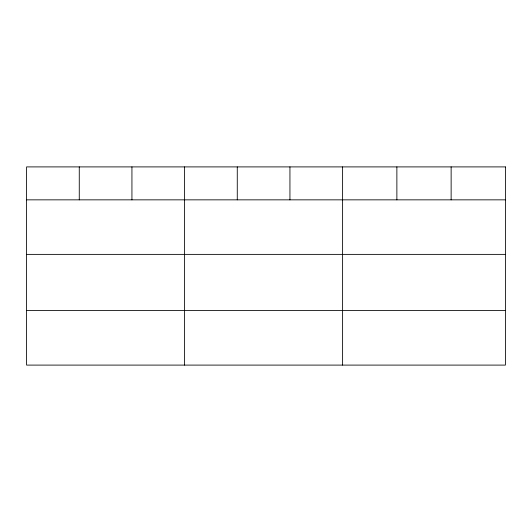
<?xml version="1.0" encoding="UTF-8"?>
<svg xmlns="http://www.w3.org/2000/svg" width="532" height="532" viewBox="0 0 532 532"><rect width="100%" height="100%" fill="white"/><g stroke="black" fill="none" stroke-linecap="round" stroke-linejoin="round"><path stroke-width="0.8" d="M26.6 199.846L505.4 199.846M26.6 254.376L505.4 254.376M26.6 310.562L505.4 310.562M451.136 166.902L451.136 199.846M396.872 166.902L396.872 199.846M342.608 166.902L342.608 365.098M289.94 166.902L289.94 199.846M237.272 166.902L237.272 199.846M184.604 166.902L184.604 365.098M131.936 166.902L131.936 199.846M79.268 166.902L79.268 199.846M505.4 166.902L26.6 166.902L26.6 365.098L505.4 365.098L505.4 166.902"/></g></svg>
